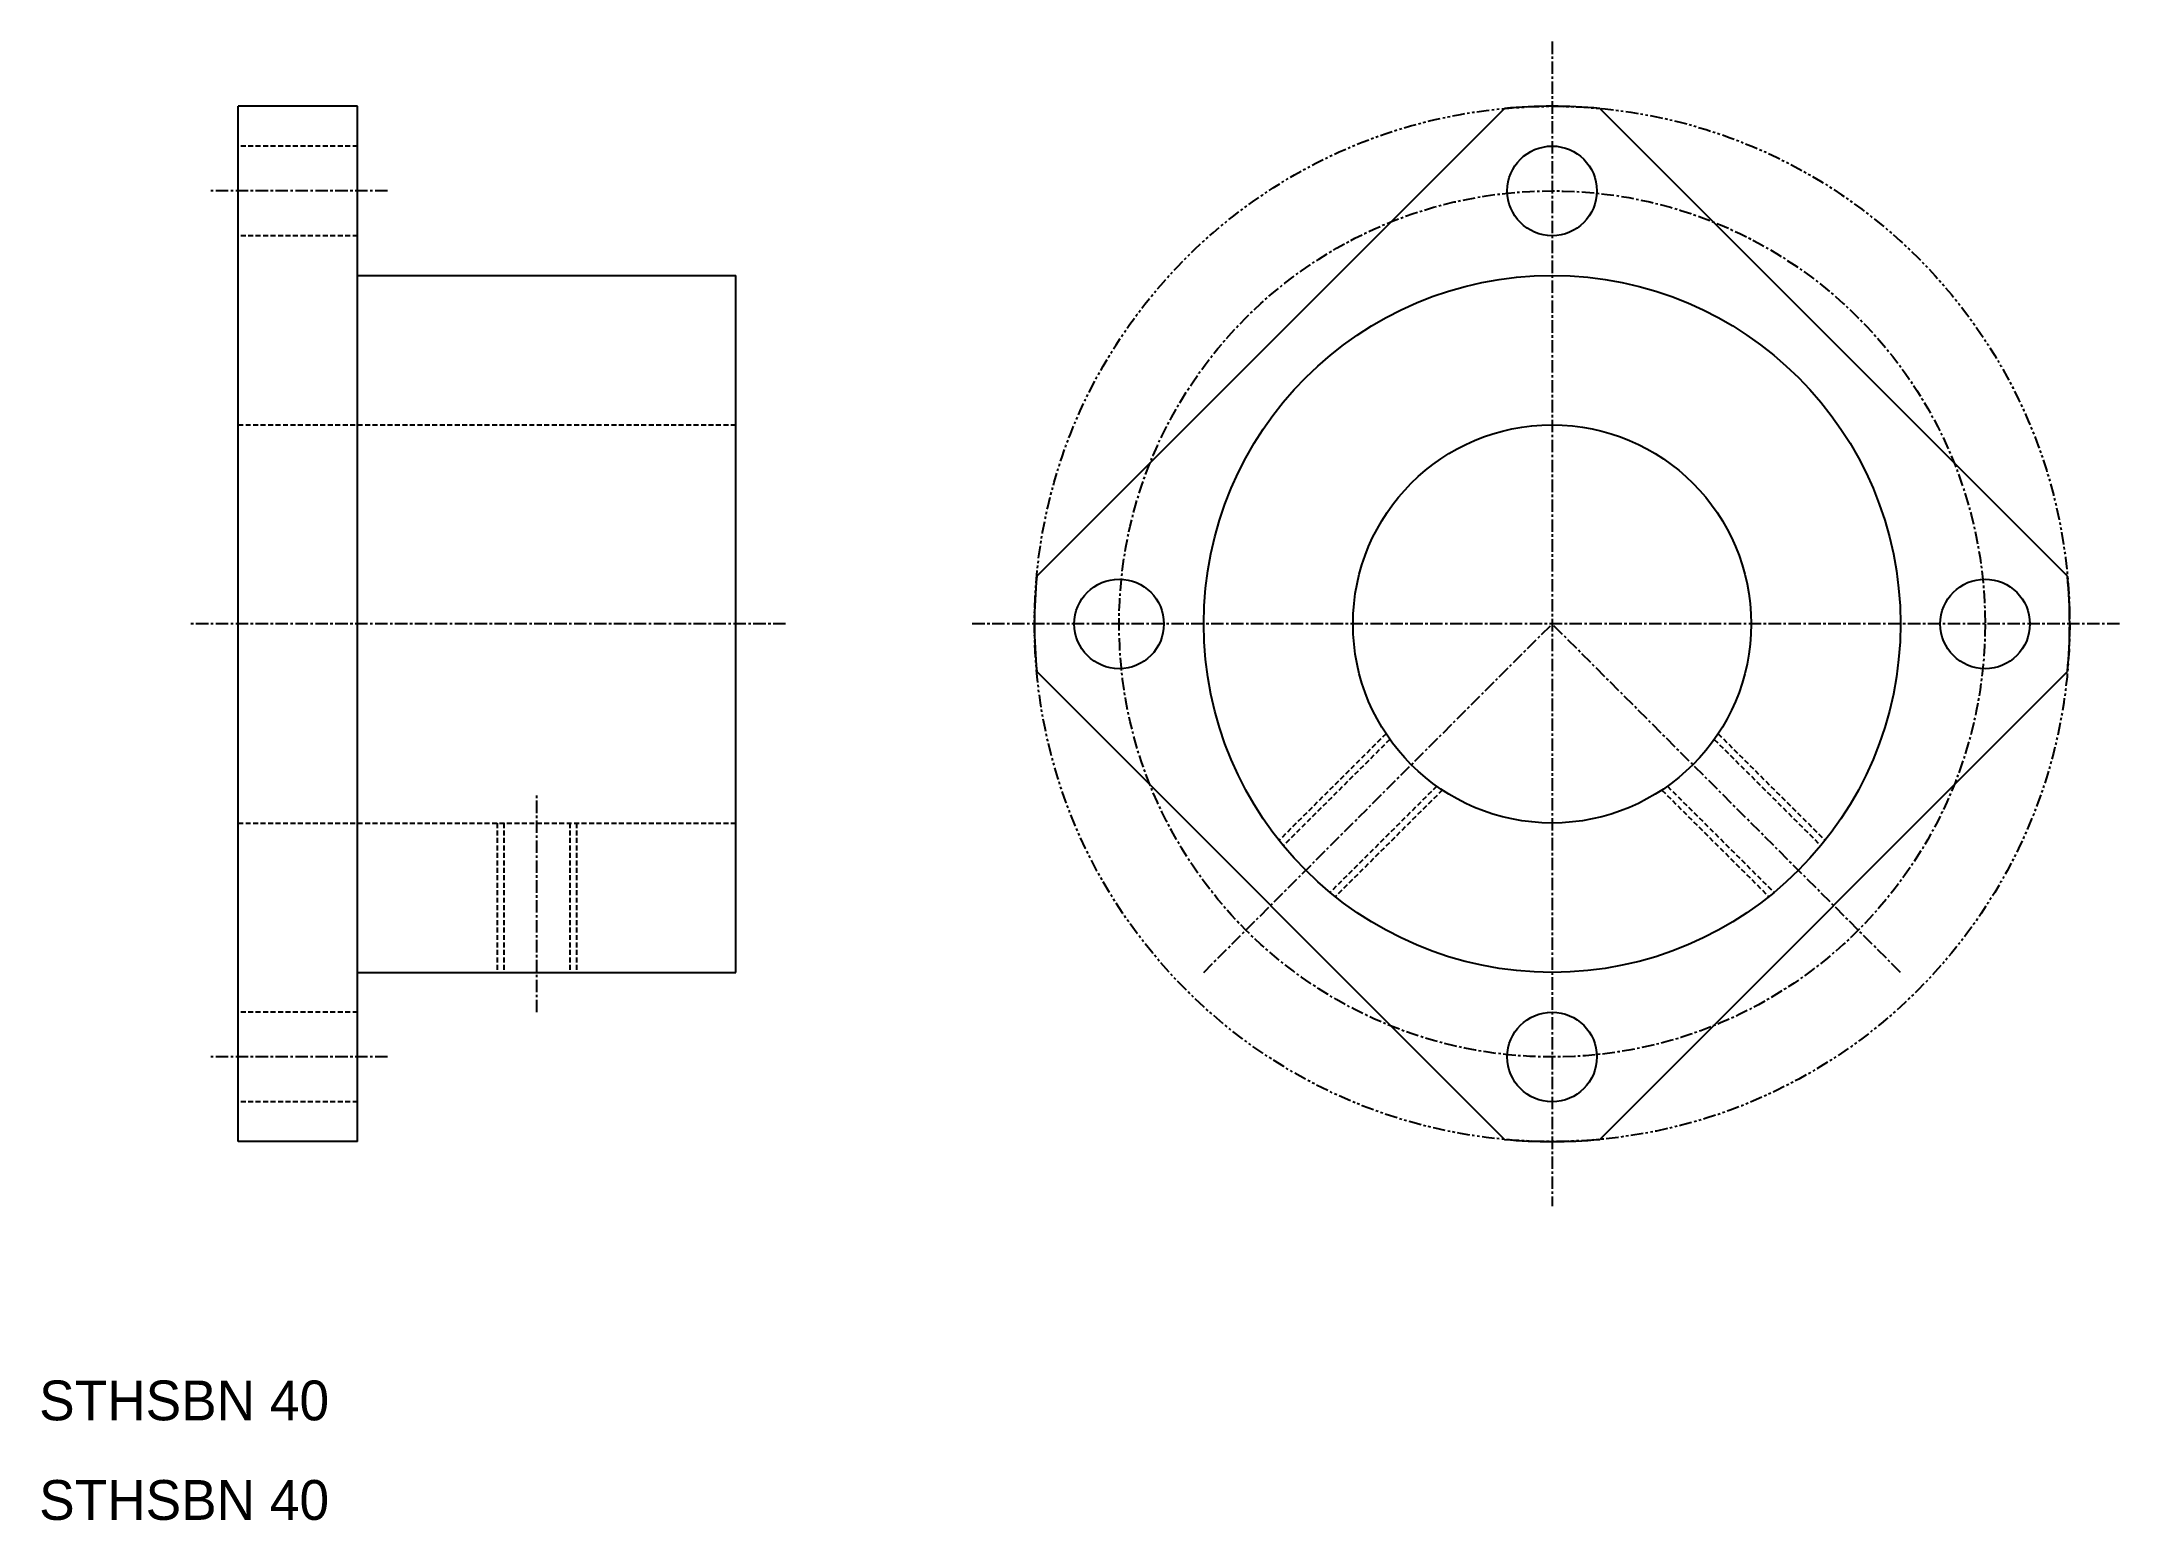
# Model space of a CAD drawing. Extents: x 10 to 219, y 10 to 158.
import ezdxf

# ---------------------------------------------------------------- set-up
doc = ezdxf.new("R2010")
doc.units = 0
for name, pattern in [('CENTER', [2, 1.25, -0.25, 0.25, -0.25]), ('DASHED', [0.75, 0.5, -0.25]), ('PHANTOM', [2.5, 1.25, -0.25, 0.25, -0.25, 0.25, -0.25])]:
    doc.linetypes.add(name, pattern=pattern)
doc.layers.get('0').update_dxf_attribs({"linetype": 'CONTINUOUS'})
doc.layers.add('CENTER', color=1, linetype='CENTER')

msp = doc.modelspace()

# ---------------------------------------------------------------- linework, layer by layer
at = {"color": 7, "linetype": 'CONTINUOUS'}
for p, q in [((30, 48), (30, 152)), ((42, 152), (30, 152)), ((42, 48), (42, 152)), ((110.22, 104.79), (157.21, 151.78)), ((213.78, 104.79), (166.79, 151.78)), ((42, 135), (80, 135)), ((80, 65), (80, 135)), ((157.21, 48.22), (110.22, 95.21)), ((166.79, 48.22), (213.78, 95.21)), ((42, 65), (80, 65)), ((42, 48), (30, 48))]:
    msp.add_line(p, q, dxfattribs=at)
at = {"color": 3, "linetype": 'DASHED'}
for p, q in [((42, 148), (30, 148)), ((42, 139), (30, 139)), ((30, 120), (80, 120)), ((145.32, 88.97), (134.57, 78.26)), ((145.7, 88.4), (135, 77.73)), ((178.3, 88.4), (189, 77.73)), ((178.68, 88.97), (189.43, 78.26)), ((150.41, 83.7), (139.7, 73.03)), ((173.59, 83.7), (184.3, 73.03)), ((150.97, 83.31), (140.22, 72.6)), ((173.03, 83.31), (183.78, 72.6)), ((30, 80), (80, 80)), ((56, 80), (56, 65)), ((56.68, 80), (56.68, 65)), ((63.32, 80), (63.32, 65)), ((64, 80), (64, 65)), ((42, 61), (30, 61)), ((42, 52), (30, 52))]:
    msp.add_line(p, q, dxfattribs=at)
at = {"color": 3, "linetype": 'PHANTOM'}
msp.add_circle((162, 100), 52, dxfattribs=at)
at = {"color": 7, "linetype": 'CONTINUOUS'}
for centre, radius in [((162, 143.5), 4.5), ((162, 100), 35), ((162, 100), 20), ((118.5, 100), 4.5), ((205.5, 100), 4.5), ((162, 56.5), 4.5)]:
    msp.add_circle(centre, radius, dxfattribs=at)
for start, end in [(84.7151, 95.2849), (174.7151, 185.2849), (354.7151, 5.2849), (264.7151, 275.2849)]:
    msp.add_arc((162, 100), 52, start, end, dxfattribs=at)
at = {"layer": 'CENTER', "color": 1, "linetype": 'CENTER'}
for p, q in [((162, 158.5), (162, 41.5)), ((45, 143.5), (27, 143.5)), ((85, 100), (25, 100)), ((219, 100), (103.5, 100)), ((127, 65), (162, 100)), ((197, 65), (162, 100)), ((60, 61), (60, 83)), ((45, 56.5), (27, 56.5))]:
    msp.add_line(p, q, dxfattribs=at)
msp.add_circle((162, 100), 43.5, dxfattribs=at)

# ---------------------------------------------------------------- texts
at = {"color": 7, "linetype": 'CONTINUOUS'}
for p in [(10, 20), (10, 10)]:
    msp.add_text('STHSBN 40', height=4, dxfattribs=at).set_placement(p)

doc.saveas('drawing.dxf')
